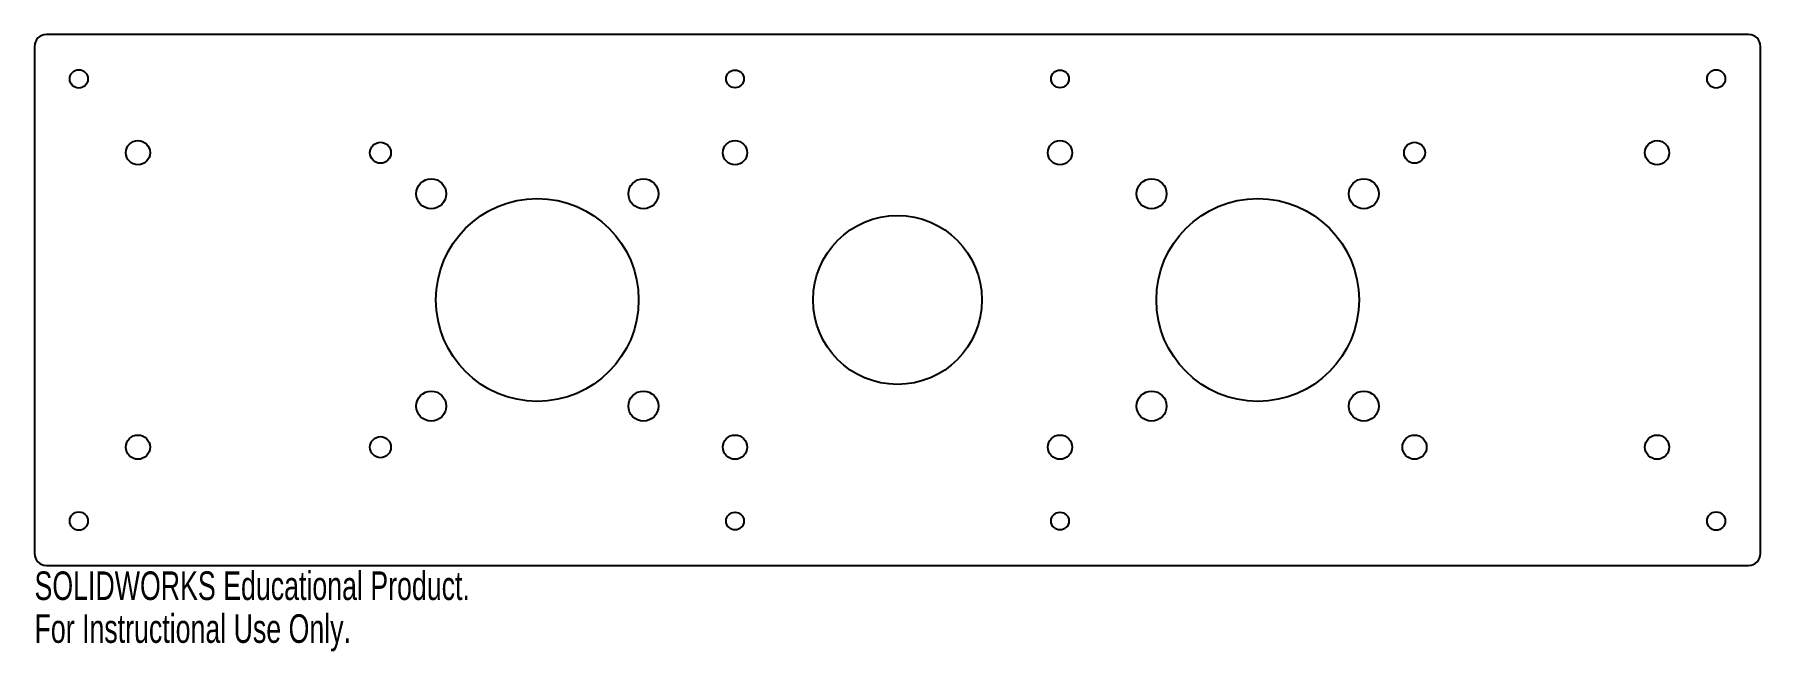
# Model space of a CAD drawing. Header units: millimetres. Extents: x 0 to 292, y -15 to 90.
import ezdxf

# ---------------------------------------------------------------- set-up
doc = ezdxf.new("R2010")
doc.units = ezdxf.units.MM
doc.styles.add('SLDTEXTSTYLE0', font='TXT', dxfattribs={"width": 0.7})

msp = doc.modelspace()

# ---------------------------------------------------------------- linework, layer by layer
at = {"color": 7, "linetype": 'Continuous', "lineweight": 25}
for p, q in [((0, 87.8), (0, 2)), ((290.1, 89.8), (2, 89.8)), ((292.1, 2), (292.1, 87.8)), ((2, 0), (290.1, 0))]:
    msp.add_line(p, q, dxfattribs=at)
for centre, radius in [((7.5, 82.3), 1.55), ((118.55, 82.3), 1.5), ((173.55, 82.3), 1.5), ((284.6, 82.3), 1.55), ((17.5, 69.8), 2.05), ((58.55, 69.8), 1.78), ((118.55, 69.8), 2.05), ((173.55, 69.8), 2.05), ((233.55, 69.8), 1.78), ((274.6, 69.8), 2.05), ((67.13, 62.86), 2.54), ((103.05, 62.86), 2.54), ((189.05, 62.86), 2.54), ((224.97, 62.86), 2.54), ((85.09, 44.9), 17.15), ((207.01, 44.9), 17.15), ((146.05, 44.9), 14.29), ((67.13, 26.94), 2.54), ((103.05, 26.94), 2.54), ((189.05, 26.94), 2.54), ((224.97, 26.94), 2.54), ((17.5, 20), 2.05), ((58.55, 20), 1.78), ((118.55, 20), 2.05), ((173.55, 20), 2.05), ((233.55, 20), 2.05), ((274.6, 20), 2.05), ((7.5, 7.5), 1.55), ((118.55, 7.5), 1.5), ((173.55, 7.5), 1.5), ((284.6, 7.5), 1.55)]:
    msp.add_circle(centre, radius, dxfattribs=at)
for centre, start, end in [((2, 87.8), 90, 180), ((290.1, 87.8), 0, 90), ((2, 2), 180, 270), ((290.1, 2), 270, 0)]:
    msp.add_arc(centre, 2, start, end, dxfattribs=at)

# ---------------------------------------------------------------- texts
at = {"color": 7, "linetype": 'Continuous', "char_height": 4.8336, "attachment_point": 1, "style": 'SLDTEXTSTYLE0'}
for s, insert in [('SOLIDWORKS Educational Product.', (0, -1.02)), ('For Instructional Use Only.', (0, -8.27))]:
    msp.add_mtext(s, dxfattribs=dict(at, insert=insert))

doc.saveas('drawing.dxf')
